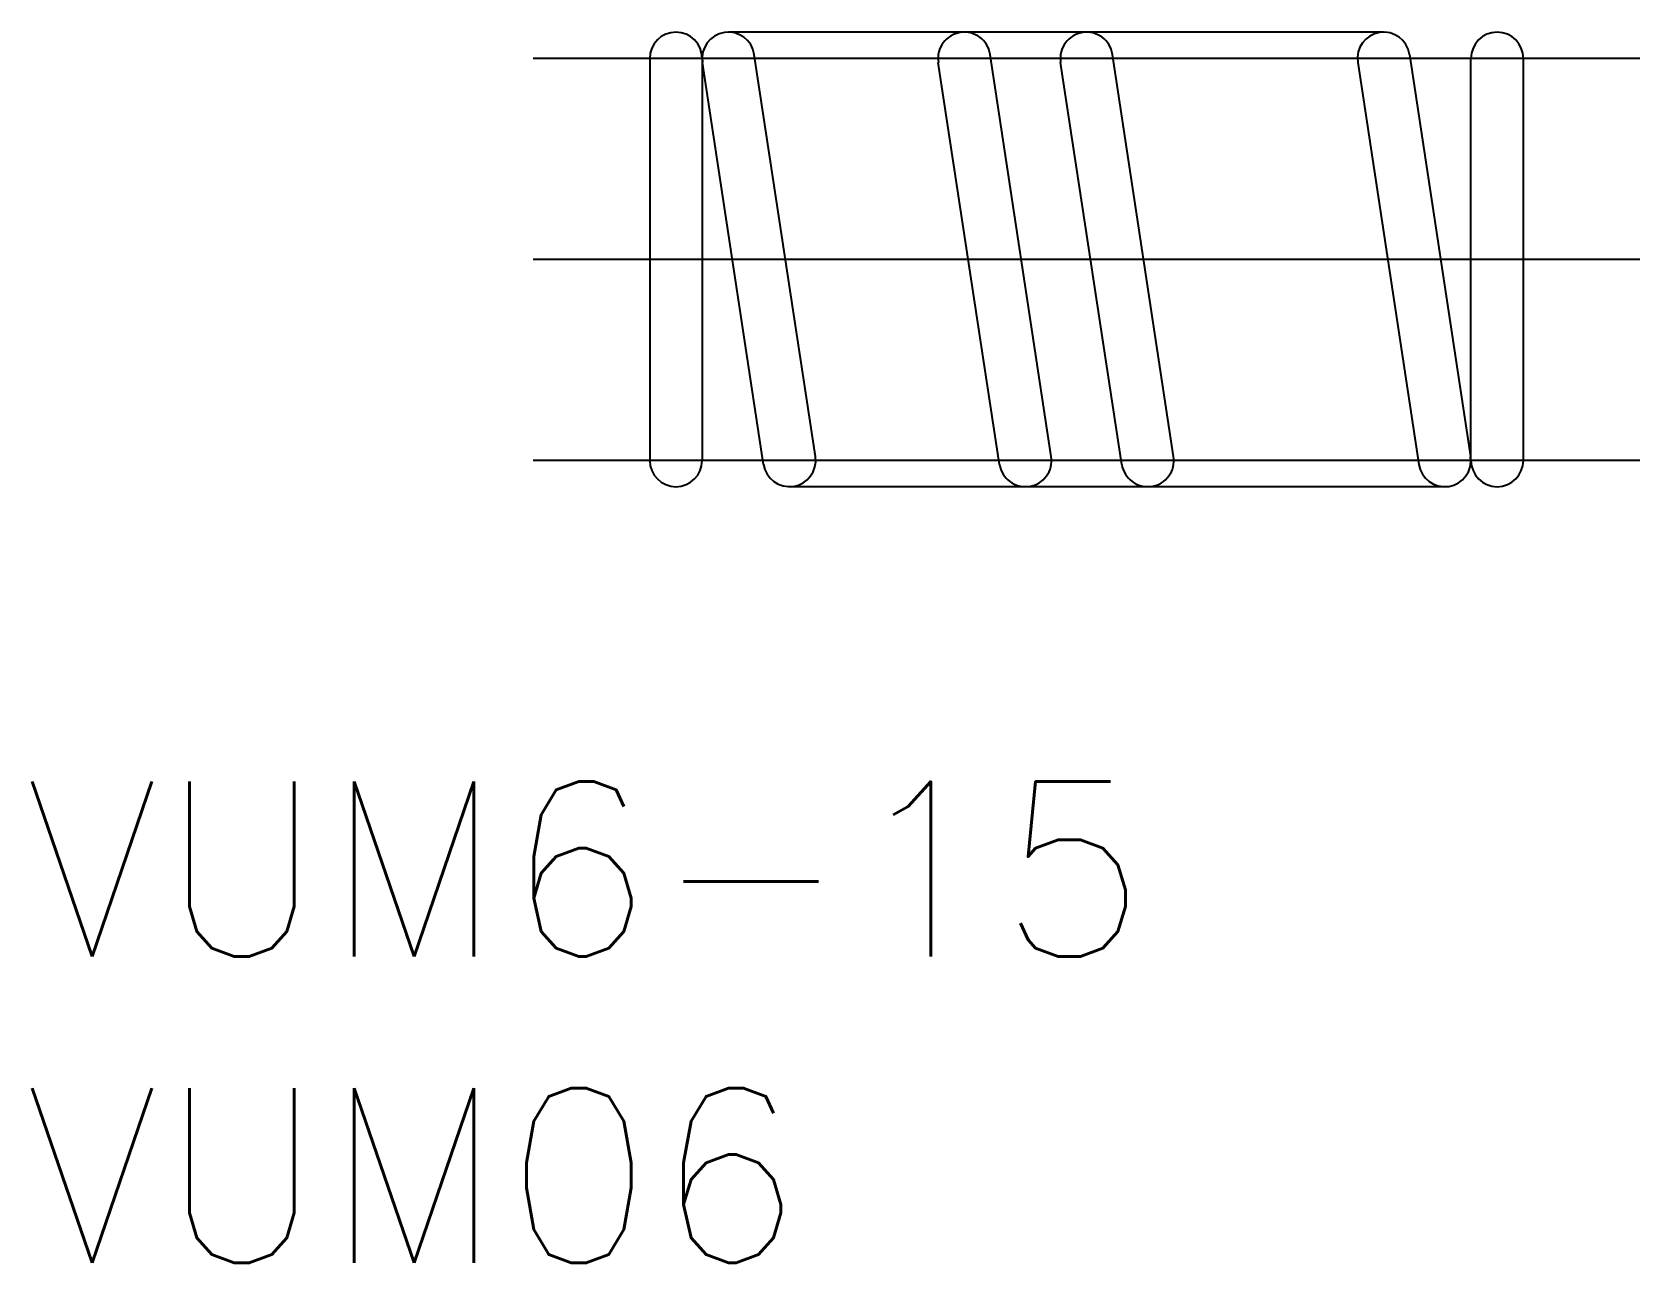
# Model space of a CAD drawing. Extents: x -10.6 to 17, y -17.2 to 3.9.
import ezdxf

# ---------------------------------------------------------------- set-up
doc = ezdxf.new("R2010")
doc.units = 0
doc.linetypes.add('CENTER', pattern=[50.8, 31.75, -6.35, 6.35, -6.35])
doc.linetypes.add('PHANTOM', pattern=[63.5, 31.75, -6.35, 6.35, -6.35, 6.35, -6.35])
doc.layers.get('0').update_dxf_attribs({"linetype": 'CONTINUOUS'})
doc.layers.add('CENTER', color=1, linetype='CENTER')
doc.styles.get("Standard").update_dxf_attribs({"font": 'txt.shx', "height": 3, "bigfont": 'bigfont.shx'})

msp = doc.modelspace()

# ---------------------------------------------------------------- linework, layer by layer
at = {"color": 3, "linetype": 'PHANTOM'}
for p, q in [((12.6, 3.9), (1.35, 3.9)), ((6.005, -3.518), (4.955, 3.382)), ((6.895, -3.382), (5.845, 3.518)), ((8.105, -3.518), (7.055, 3.382)), ((8.995, -3.382), (7.945, 3.518)), ((13.65, -3.9), (2.4, -3.9))]:
    msp.add_line(p, q, dxfattribs=at)
at = {"color": 7, "linetype": 'CONTINUOUS'}
for p, q in [((0, 3.45), (0, -3.45)), ((0.9, 3.45), (0.9, -3.45)), ((1.955, -3.518), (0.905, 3.382)), ((2.845, -3.382), (1.795, 3.518)), ((12.155, 3.382), (13.205, -3.518)), ((13.045, 3.518), (14.095, -3.382)), ((14.1, -3.45), (14.1, 3.45)), ((15, -3.45), (15, 3.45))]:
    msp.add_line(p, q, dxfattribs=at)
for centre, start, end in [((0.45, 3.45), 0, 180), ((1.35, 3.45), 8.6525, 188.6525), ((12.6, 3.45), 8.6525, 188.6525), ((14.55, 3.45), 0, 180), ((0.45, -3.45), 180, 0), ((2.4, -3.45), 188.6525, 8.6525), ((13.65, -3.45), 188.6525, 8.6525), ((14.55, -3.45), 180, 0)]:
    msp.add_arc(centre, 0.45, start, end, dxfattribs=at)
at = {"color": 3, "linetype": 'PHANTOM'}
for centre, start, end in [((5.4, 3.45), 8.6525, 188.6525), ((7.5, 3.45), 8.6525, 188.6525), ((6.45, -3.45), 188.6525, 8.6525), ((8.55, -3.45), 188.6525, 8.6525)]:
    msp.add_arc(centre, 0.45, start, end, dxfattribs=at)
at = {"layer": 'CENTER', "color": 1, "linetype": 'CENTER'}
for p, q in [((17, 3.45), (-2, 3.45)), ((17, 0), (-2, 0)), ((17, -3.45), (-2, -3.45))]:
    msp.add_line(p, q, dxfattribs=at)

# ---------------------------------------------------------------- texts
at = {"color": 7, "linetype": 'CONTINUOUS'}
for s, p in [('VUM6-15', (-10.733, -11.962)), ('VUM06', (-10.733, -17.22))]:
    msp.add_text(s, height=3, dxfattribs=at).set_placement(p)

doc.saveas('drawing.dxf')
